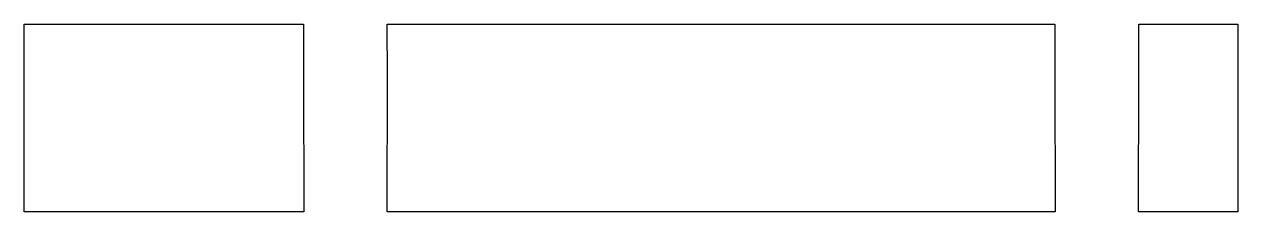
# Model space of a CAD drawing. Header units: metres. Extents: x -18.5 to 13.8, y -1.1 to 46.5.
# Drawn here: x -18.55 to 13.75, y 41.5 to 46.5 of the extents above.
import ezdxf

# ---------------------------------------------------------------- set-up
doc = ezdxf.new("R2010")
doc.units = ezdxf.units.M

msp = doc.modelspace()

# ---------------------------------------------------------------- linework, layer by layer
for p, q in [((-18.55, 46.375), (-18.55, 46.5)), ((-18.55, 46.5), (-17.914, 46.5)), ((-18.55, 46.209), (-18.55, 46.375)), ((-18.55, 46.193), (-18.55, 46.209)), ((-18.55, 46.162), (-18.55, 46.193)), ((-17.914, 46.5), (-13.495, 46.5)), ((-13.495, 46.5), (-12.93, 46.5)), ((-12.93, 46.5), (-12.181, 46.5)), ((-12.181, 46.5), (-11.259, 46.5)), ((-11.259, 46.5), (-11.114, 46.5)), ((-11.259, 46.5), (-11.259, 46.5)), ((-11.114, 46.5), (-11.119, 45.085)), ((-8.881, 45.085), (-8.886, 46.5)), ((-8.886, 46.5), (6.132, 46.5)), ((6.132, 46.5), (8.886, 46.5)), ((8.886, 46.5), (8.881, 45.085)), ((11.119, 45.085), (11.114, 46.5)), ((11.114, 46.5), (11.192, 46.5)), ((11.192, 46.5), (11.631, 46.5)), ((11.631, 46.5), (11.942, 46.5)), ((11.942, 46.5), (12.135, 46.5)), ((12.135, 46.5), (12.231, 46.5)), ((12.231, 46.5), (13.75, 46.5)), ((13.75, 46.5), (13.75, 44.042)), ((13.75, 46.5), (13.75, 46.5)), ((-18.55, 46.114), (-18.55, 46.162)), ((-18.55, 46.053), (-18.55, 46.114)), ((-18.55, 44.042), (-18.55, 46.053)), ((-11.119, 45.085), (-11.108, 41.5)), ((-8.892, 41.5), (-8.881, 45.085)), ((8.881, 45.085), (8.892, 41.5)), ((8.881, 45.085), (8.881, 45.085)), ((11.108, 41.5), (11.119, 45.085)), ((-18.55, 41.754), (-18.55, 44.042)), ((13.75, 44.042), (13.75, 41.5)), ((-18.55, 41.5), (-18.55, 41.754)), ((-12.785, 41.5), (-18.55, 41.5)), ((-11.836, 41.5), (-12.785, 41.5)), ((-11.108, 41.5), (-11.836, 41.5)), ((-2.956, 41.5), (-8.892, 41.5)), ((8.892, 41.5), (-2.956, 41.5)), ((11.461, 41.5), (11.108, 41.5)), ((11.87, 41.5), (11.461, 41.5)), ((13.75, 41.5), (11.87, 41.5))]:
    msp.add_line(p, q)

doc.saveas('drawing.dxf')
